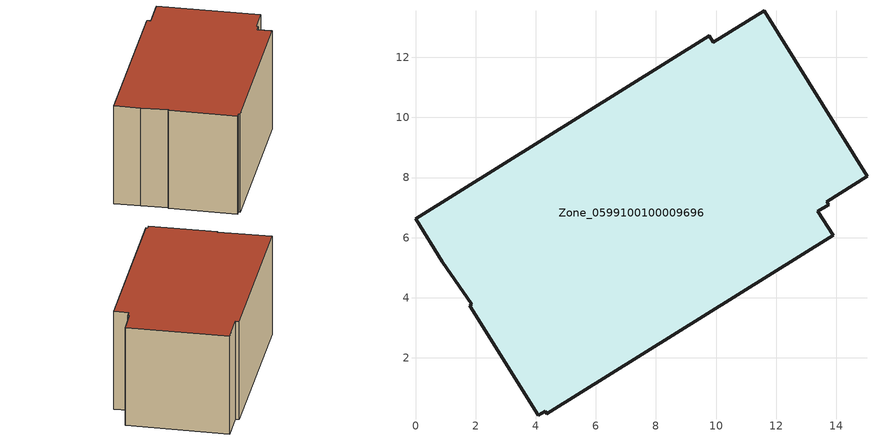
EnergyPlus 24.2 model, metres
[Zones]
Zone_0599100100009696
 floor ground (C_G): 1.87,3.79 0.89,5.21 0,6.64 9.76,12.71 9.9,12.5 11.6,13.55 15.02,8.05 13.68,7.19 13.74,7.1 13.39,6.88 13.89,6.08 4.37,0.15 4.31,0.23 4.08,0.09 1.8,3.74 z0
 wall outside (C_F): 9.76,12.71 0,6.64 0.89,5.21 1.87,3.79 1.8,3.74 4.08,0.09 4.31,0.23 4.37,0.15 13.89,6.08 13.39,6.88 13.74,7.1 13.68,7.19 15.02,8.05 11.6,13.55 9.9,12.5 9.76,12.71 z0:6.74
 roof outside (C_R): 1.87,3.79 1.8,3.74 4.08,0.09 4.31,0.23 4.37,0.15 13.89,6.08 13.39,6.88 13.74,7.1 13.68,7.19 15.02,8.05 11.6,13.55 9.9,12.5 9.76,12.71 0,6.64 0.89,5.21 z6.74
[BUILDING]
Pand.0599100100009696: North Axis=0; Terrain=City; Loads Convergence Tolerance Value=0.04; Temperature Convergence Tolerance Value=0.4; Solar Distribution=FullExterior; Maximum Number of Warmup Days=25; Minimum Number of Warmup Days=1
[Site:Location]
Rotterdam.The.Hague.AP_ZH_NLD Design_Conditions: Latitude=51.96; Longitude=4.45; Time Zone=1; Elevation=-4.5
[SITE:GROUNDTEMPERATURE:BUILDINGSURFACE]
18, 18, 18, 18, 18, 18, 18, 18, 18, 18, 18, 18
[MATERIAL] Thermal Absorptance=0.9; Solar Absorptance=0.7; Visible Absorptance=0.7
Name | Roughness | Thickness | Conductivity | Density | Specific Heat
G.D.2015-2018 | MediumSmooth | 0.15 | 0.0428571 | 540 | 1210
F.D.2015-2018 | Rough | 0.3 | 0.0666667 | 1920 | 840
R.D.2015-2018 | MediumRough | 0.2 | 0.0333333 | 1500 | 1000
[CONSTRUCTION]
C_G: G.D.2015-2018
C_F: F.D.2015-2018
C_R: R.D.2015-2018
[ZONE]
Zone_0599100100009696: Type=1; Multiplier=1; Ceiling Height=Autocalculate; Volume=Autocalculate; Floor Area=autocalculate; Part of Total Floor Area=Yes
[ZONEINFILTRATION:DESIGNFLOWRATE]
Infil_Zone_0599100100009696: Zone or ZoneList or Space or SpaceList=Zone_0599100100009696; Schedule=AlwaysOn; Design Flow Rate Calculation Method=Flow/Area; Flow Rate per Floor Area=0.0021; Constant Term Coefficient=1; Temperature Term Coefficient=0; Velocity Term Coefficient=0; Velocity Squared Term Coefficient=0
[HVACTEMPLATE:ZONE:IDEALLOADSAIRSYSTEM]
Zone_0599100100009696: Maximum Heating Supply Air Temperature=50; Minimum Cooling Supply Air Temperature=13; Maximum Heating Supply Air Humidity Ratio=0.0156; Minimum Cooling Supply Air Humidity Ratio=0.0077; Heating Limit=NoLimit; Cooling Limit=NoLimit; Dehumidification Control Type=ConstantSensibleHeatRatio; Cooling Sensible Heat Ratio=0.7; Dehumidification Setpoint=60; Humidification Control Type=None; Humidification Setpoint=30; Outdoor Air Method=None; Outdoor Air Flow Rate per Person=0.00944; Outdoor Air Flow Rate per Zone Floor Area=0; Outdoor Air Flow Rate per Zone=0; Demand Controlled Ventilation Type=None; Outdoor Air Economizer Type=NoEconomizer; Heat Recovery Type=None; Sensible Heat Recovery Effectiveness=0.7; Latent Heat Recovery Effectiveness=0.65
[ZONECONTROL:THERMOSTAT]
ThermostatControl_Zone_0599100100009696: Zone or ZoneList=Zone_0599100100009696; Control Type Schedule=DualSetpointControlType; Control 1=Thermostat_Zone_0599100100009696; Temperature Difference Between Cutout And Setpoint=0
[THERMOSTATSETPOINT:DUALSETPOINT]
Thermostat_Zone_0599100100009696: Heating Setpoint Temperature Schedule=HeatingSetpoint_Zone_0599100100009696; Cooling Setpoint Temperature Schedule=CoolingSetpoint_Zone_0599100100009696
[SCHEDULE:COMPACT]
HeatingSetpoint_Zone_0599100100009696: Through: 12/31, For: AllDays, Until: 24:00, 21
CoolingSetpoint_Zone_0599100100009696: Through: 12/31, For: AllDays, Until: 24:00, 24
DualSetpointControlType: Through: 12/31, For: AllDays, Until: 24:00, 4
AlwaysOn: Through: 12/31, For: AllDays, Until: 24:00, 1
